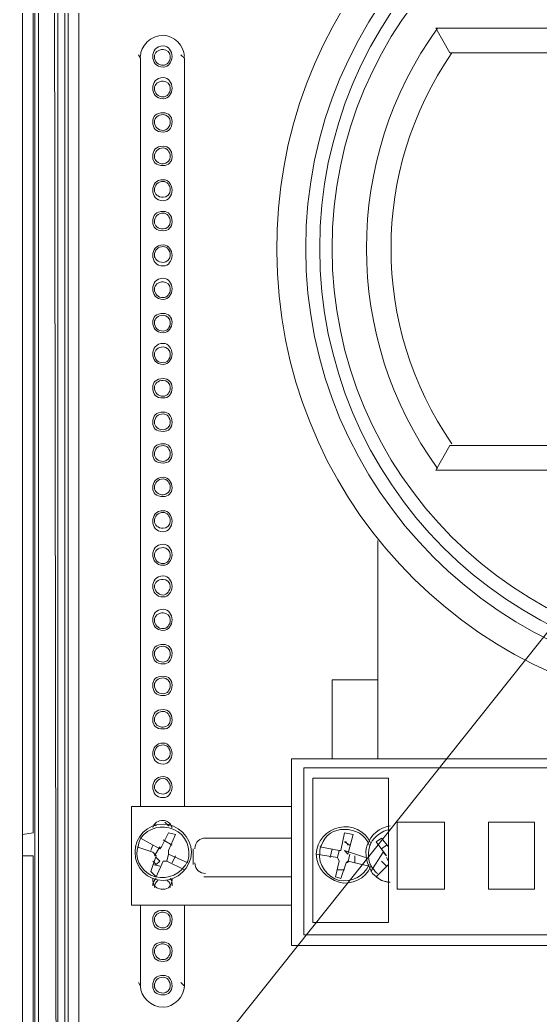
# Model space of a CAD drawing. Header units: metres. Extents: x 2999 to 3164, y 1641 to 1678.
# Drawn here: x 3007.988 to 3008.447, y 1656.417 to 1657.295 of the extents above; entities that cross this region are included whole.
import ezdxf

# ---------------------------------------------------------------- set-up
doc = ezdxf.new("R2010")
doc.units = ezdxf.units.M

msp = doc.modelspace()

# ---------------------------------------------------------------- linework, layer by layer
at = {"color": 150, "linetype": 'Continuous', "lineweight": 20, "true_color": 0x000096}
msp.add_lwpolyline([(3007.6927, 1655.80059), (3010.42723, 1659.23039), (3011.87209, 1659.23039)], dxfattribs=at)
at = {"color": 7, "linetype": 'Continuous', "lineweight": 20, "true_color": 0x000007}
for points in [[(3007.99067, 1657.74363), (3007.99067, 1655.21551), (3007.99067, 1655.21551)], [(3007.99067, 1657.74363), (3007.99067, 1655.21551), (3007.99067, 1655.21551)], [(3008.03102, 1655.74472), (3008.03102, 1657.66293), (3008.02792, 1657.66603), (3008.02792, 1657.52946)], [(3007.99067, 1656.57656), (3007.99999, 1656.57812), (3007.99999, 1657.65827), (3007.99067, 1657.65827)], [(3008.03102, 1657.66293), (3008.04034, 1657.66293), (3008.04034, 1656.03493)], [(3008.00464, 1657.65206), (3008.00464, 1655.22637), (3008.00464, 1655.22637)], [(3008.00154, 1657.6443), (3008.00154, 1655.22482), (3008.00154, 1655.22482)], [(3008.02171, 1657.53567), (3008.01861, 1657.53877), (3008.02171, 1655.28845)], [(3008.02792, 1655.29), (3008.02792, 1657.52946), (3008.02171, 1657.53567), (3008.02171, 1655.28845)], [(3008.35538, 1657.28735), (3008.89236, 1657.28735), (3008.89236, 1657.28735)], [(3008.3678, 1657.26563), (3008.35538, 1657.28735), (3008.35538, 1657.28735)], [(3008.3678, 1657.26563), (3008.87994, 1657.26563), (3008.89236, 1657.28735)], [(3008.09465, 1656.60139), (3008.09465, 1657.26097), (3008.0931, 1657.26408)], [(3008.09465, 1657.26097), (3008.09465, 1656.60139), (3008.09465, 1656.60139)], [(3008.13345, 1657.26097), (3008.13035, 1657.26408), (3008.13035, 1657.26408)], [(3008.13345, 1656.60139), (3008.13345, 1657.26097), (3008.13345, 1657.26097)], [(3008.13345, 1656.60139), (3008.13345, 1657.26097), (3008.13345, 1657.26097)], [(3008.3678, 1656.91954), (3008.35538, 1656.89782), (3008.35538, 1656.89782)], [(3008.87994, 1656.91954), (3008.3678, 1656.91954), (3008.3678, 1656.91954)], [(3008.89236, 1656.89782), (3008.35538, 1656.89782), (3008.35538, 1656.89782)], [(3008.30417, 1656.6433), (3008.30417, 1656.83574), (3008.30417, 1656.83574)], [(3008.30417, 1656.71313), (3008.26382, 1656.71313), (3008.26382, 1656.6433)], [(3008.22812, 1656.6433), (3009.01962, 1656.6433), (3009.01962, 1656.6433)], [(3008.22812, 1656.47879), (3008.22812, 1656.6433), (3008.22812, 1656.6433)], [(3008.23899, 1656.63554), (3008.23899, 1656.4881), (3008.23899, 1656.4881)], [(3009.00875, 1656.63554), (3008.23899, 1656.63554), (3008.23899, 1656.63554)], [(3008.31348, 1656.62623), (3008.31348, 1656.49897), (3008.24675, 1656.49897), (3008.24675, 1656.62623)], [(3008.24675, 1656.62623), (3008.31348, 1656.62623), (3008.31348, 1656.62623)], [(3008.08689, 1656.60139), (3008.08689, 1656.51449), (3008.08689, 1656.51449)], [(3008.22812, 1656.60139), (3008.08689, 1656.60139), (3008.08689, 1656.60139)], [(3008.10707, 1656.58587), (3008.10707, 1656.58432), (3008.10707, 1656.58432)], [(3008.10707, 1656.58587), (3008.10862, 1656.58432), (3008.10862, 1656.58432)], [(3008.12104, 1656.58587), (3008.11949, 1656.58432), (3008.11638, 1656.58743)], [(3008.12104, 1656.58587), (3008.11949, 1656.58432), (3008.11638, 1656.58743)], [(3008.32124, 1656.58743), (3008.36314, 1656.58743), (3008.36314, 1656.58743)], [(3008.32124, 1656.52845), (3008.32124, 1656.58743), (3008.32124, 1656.58743)], [(3008.36314, 1656.58743), (3008.36314, 1656.52845), (3008.36314, 1656.52845)], [(3008.44229, 1656.58743), (3008.44229, 1656.52845), (3008.40194, 1656.52845)], [(3008.40194, 1656.52845), (3008.40194, 1656.58743), (3008.40194, 1656.58743)], [(3008.40194, 1656.58743), (3008.44229, 1656.58743), (3008.44229, 1656.58743)], [(3008.11949, 1656.55949), (3008.11949, 1656.5626), (3008.12569, 1656.57656), (3008.11949, 1656.57812), (3008.11328, 1656.5657), (3008.11173, 1656.56415), (3008.09465, 1656.57346)], [(3008.25295, 1656.5657), (3008.27002, 1656.5626), (3008.27158, 1656.5626), (3008.27468, 1656.57812)], [(3008.27468, 1656.57812), (3008.28244, 1656.57656), (3008.27778, 1656.55949), (3008.27468, 1656.5626), (3008.2933, 1656.55639)], [(3008.12259, 1656.56725), (3008.11483, 1656.57191), (3008.11483, 1656.57191)], [(3008.22812, 1656.57346), (3008.15052, 1656.57346), (3008.15052, 1656.57346)], [(3008.27468, 1656.57036), (3008.27623, 1656.57036), (3008.27778, 1656.56725)], [(3008.27934, 1656.56725), (3008.27468, 1656.57036), (3008.27468, 1656.57036)], [(3008.31348, 1656.5657), (3008.30727, 1656.57346), (3008.30262, 1656.57036), (3008.31193, 1656.55794), (3008.30882, 1656.56104), (3008.29796, 1656.54397)], [(3008.10862, 1656.53932), (3008.10397, 1656.54397), (3008.10862, 1656.55794), (3008.10552, 1656.56104), (3008.09155, 1656.5657)], [(3008.10397, 1656.5626), (3008.10552, 1656.56725), (3008.10552, 1656.56725)], [(3008.11173, 1656.5657), (3008.10707, 1656.55794), (3008.10707, 1656.55794)], [(3008.11793, 1656.55328), (3008.11949, 1656.55949), (3008.11949, 1656.55949)], [(3008.13656, 1656.55173), (3008.11949, 1656.55949), (3008.11949, 1656.55949)], [(3008.14121, 1656.56415), (3008.14121, 1656.55018), (3008.14121, 1656.55018)], [(3008.24985, 1656.55949), (3008.26847, 1656.55639), (3008.27002, 1656.55328), (3008.26692, 1656.53932), (3008.27158, 1656.53776), (3008.27623, 1656.55173)], [(3008.26226, 1656.55639), (3008.26382, 1656.56415), (3008.26382, 1656.56415)], [(3008.27002, 1656.5626), (3008.26847, 1656.55639), (3008.26847, 1656.55639)], [(3008.27778, 1656.55173), (3008.27934, 1656.55949), (3008.27934, 1656.55949)], [(3008.31193, 1656.56725), (3008.30727, 1656.56415), (3008.30727, 1656.56415)], [(3007.99067, 1656.55794), (3007.99999, 1656.55794), (3007.99999, 1656.4105), (3007.99067, 1656.4105)], [(3008.10862, 1656.55018), (3008.10552, 1656.55328), (3008.10707, 1656.55173), (3008.10862, 1656.55018), (3008.11173, 1656.55328)], [(3008.10552, 1656.55018), (3008.11173, 1656.54863), (3008.11173, 1656.54863)], [(3008.10862, 1656.55639), (3008.11173, 1656.55328), (3008.11173, 1656.55328)], [(3008.13345, 1656.54552), (3008.11793, 1656.55328), (3008.11483, 1656.55328), (3008.10862, 1656.53932)], [(3008.12569, 1656.55794), (3008.12259, 1656.55173), (3008.12259, 1656.55173)], [(3008.27623, 1656.55173), (3008.27778, 1656.55328), (3008.29641, 1656.54863)], [(3008.28399, 1656.55794), (3008.28399, 1656.55173), (3008.28399, 1656.55173)], [(3008.31348, 1656.55018), (3008.30262, 1656.53932), (3008.30262, 1656.53932)], [(3008.31193, 1656.54863), (3008.30727, 1656.55328), (3008.30727, 1656.55328)], [(3008.31193, 1656.55639), (3008.31348, 1656.55328), (3008.31348, 1656.55328)], [(3008.26847, 1656.54552), (3008.27468, 1656.54552), (3008.27468, 1656.54552)], [(3008.10552, 1656.53776), (3008.10552, 1656.53621), (3008.10552, 1656.53621)], [(3008.12259, 1656.53621), (3008.12259, 1656.53776), (3008.12259, 1656.53776)], [(3008.15052, 1656.53932), (3008.22812, 1656.53932), (3008.22812, 1656.53932)], [(3008.30262, 1656.53932), (3008.30727, 1656.53621), (3008.31348, 1656.53466)], [(3008.36314, 1656.52845), (3008.32124, 1656.52845), (3008.32124, 1656.52845)], [(3008.08689, 1656.51449), (3008.22812, 1656.51449), (3008.22812, 1656.51449)], [(3008.09465, 1656.51449), (3008.09465, 1656.4431), (3008.0931, 1656.4462)], [(3008.09465, 1656.51449), (3008.09465, 1656.4431), (3008.09465, 1656.4431)], [(3008.13345, 1656.4431), (3008.13345, 1656.51449), (3008.13345, 1656.51449)], [(3008.13345, 1656.4431), (3008.13345, 1656.51449), (3008.13345, 1656.51449)], [(3008.23899, 1656.4881), (3009.00875, 1656.4881), (3009.00875, 1656.4881)], [(3009.01962, 1656.47879), (3008.22812, 1656.47879), (3008.22812, 1656.47879)], [(3008.13345, 1656.4431), (3008.13035, 1656.4462), (3008.13035, 1656.4462)]]:
    msp.add_lwpolyline(points, dxfattribs=at)
for points, knots in [([(3008.54162, 1657.49532), (3008.33521, 1657.45186), (3008.19553, 1657.26097), (3008.21726, 1657.05146), (3008.21726, 1657.05146), (3008.23743, 1656.84195), (3008.41436, 1656.68365), (3008.62542, 1656.68365), (3008.62542, 1656.68365), (3008.83493, 1656.68365), (3009.01186, 1656.84195), (3009.03203, 1657.05146), (3009.03203, 1657.05146), (3009.05376, 1657.26097), (3008.91408, 1657.45186), (3008.70767, 1657.49532)], [0, 0, 0, 0, 0.0625, 0.0625, 0.0625, 0.062501, 0.125, 0.125, 0.125, 0.125001, 0.1875, 0.1875, 0.1875, 0.187501, 1, 1, 1, 1]), ([(3009.00875, 1657.09336), (3009.00875, 1657.30598), (3008.83649, 1657.47824), (3008.62542, 1657.47824), (3008.62542, 1657.47824), (3008.4128, 1657.47824), (3008.24054, 1657.30598), (3008.24054, 1657.09336), (3008.24054, 1657.09336), (3008.24054, 1656.88074), (3008.4128, 1656.70848), (3008.62542, 1656.70848), (3008.62542, 1656.70848), (3008.83649, 1656.70848), (3009.00875, 1656.88074), (3009.00875, 1657.09336)], [0, 0, 0, 0, 0.0625, 0.0625, 0.0625, 0.062501, 0.125, 0.125, 0.125, 0.125001, 0.1875, 0.1875, 0.1875, 0.187501, 1, 1, 1, 1]), ([(3008.99789, 1657.09336), (3008.99789, 1657.29977), (3008.83028, 1657.46583), (3008.62542, 1657.46583), (3008.62542, 1657.46583), (3008.41901, 1657.46583), (3008.25295, 1657.29977), (3008.25295, 1657.09336), (3008.25295, 1657.09336), (3008.25295, 1656.88695), (3008.41901, 1656.72089), (3008.62542, 1656.72089), (3008.62542, 1656.72089), (3008.83028, 1656.72089), (3008.99789, 1656.88695), (3008.99789, 1657.09336)], [0, 0, 0, 0, 0.0625, 0.0625, 0.0625, 0.062501, 0.125, 0.125, 0.125, 0.125001, 0.1875, 0.1875, 0.1875, 0.187501, 1, 1, 1, 1]), ([(3008.98547, 1657.09336), (3008.98547, 1657.29201), (3008.82407, 1657.45341), (3008.62542, 1657.45341), (3008.62542, 1657.45341), (3008.42522, 1657.45341), (3008.26382, 1657.29201), (3008.26382, 1657.09336), (3008.26382, 1657.09336), (3008.26382, 1656.89471), (3008.42522, 1656.73331), (3008.62542, 1656.73331), (3008.62542, 1656.73331), (3008.82407, 1656.73331), (3008.98547, 1656.89471), (3008.98547, 1657.09336)], [0, 0, 0, 0, 0.0625, 0.0625, 0.0625, 0.062501, 0.125, 0.125, 0.125, 0.125001, 0.1875, 0.1875, 0.1875, 0.187501, 1, 1, 1, 1]), ([(3008.13345, 1657.26252), (3008.13345, 1657.27184), (3008.12414, 1657.28115), (3008.11483, 1657.28115), (3008.11483, 1657.28115), (3008.10397, 1657.28115), (3008.09465, 1657.27184), (3008.09465, 1657.26252)], [0, 0, 0, 0, 0.125, 0.125, 0.125, 0.125001, 1, 1, 1, 1]), ([(3008.13345, 1657.26252), (3008.13345, 1657.27184), (3008.12414, 1657.28115), (3008.11483, 1657.28115), (3008.11483, 1657.28115), (3008.10397, 1657.28115), (3008.09465, 1657.27184), (3008.09465, 1657.26252)], [0, 0, 0, 0, 0.125, 0.125, 0.125, 0.125001, 1, 1, 1, 1]), ([(3008.12259, 1657.26252), (3008.12259, 1657.26718), (3008.11949, 1657.27184), (3008.11483, 1657.27184), (3008.11483, 1657.27184), (3008.10862, 1657.27184), (3008.10552, 1657.26718), (3008.10552, 1657.26252), (3008.10552, 1657.26252), (3008.10552, 1657.25787), (3008.10862, 1657.25321), (3008.11483, 1657.25321), (3008.11483, 1657.25321), (3008.11949, 1657.25321), (3008.12259, 1657.25787), (3008.12259, 1657.26252)], [0, 0, 0, 0, 0.0625, 0.0625, 0.0625, 0.062501, 0.125, 0.125, 0.125, 0.125001, 0.1875, 0.1875, 0.1875, 0.187501, 1, 1, 1, 1]), ([(3008.12104, 1657.26252), (3008.12104, 1657.26563), (3008.11793, 1657.26873), (3008.11483, 1657.26873), (3008.11483, 1657.26873), (3008.11017, 1657.26873), (3008.10707, 1657.26563), (3008.10707, 1657.26252), (3008.10707, 1657.26252), (3008.10707, 1657.25787), (3008.11017, 1657.25476), (3008.11483, 1657.25476), (3008.11483, 1657.25476), (3008.11793, 1657.25476), (3008.12104, 1657.25787), (3008.12104, 1657.26252)], [0, 0, 0, 0, 0.0625, 0.0625, 0.0625, 0.062501, 0.125, 0.125, 0.125, 0.125001, 0.1875, 0.1875, 0.1875, 0.187501, 1, 1, 1, 1]), ([(3008.12259, 1657.23459), (3008.12259, 1657.23924), (3008.11949, 1657.2439), (3008.11483, 1657.2439), (3008.11483, 1657.2439), (3008.10862, 1657.2439), (3008.10552, 1657.23924), (3008.10552, 1657.23459), (3008.10552, 1657.23459), (3008.10552, 1657.22993), (3008.10862, 1657.22528), (3008.11483, 1657.22528), (3008.11483, 1657.22528), (3008.11949, 1657.22528), (3008.12259, 1657.22993), (3008.12259, 1657.23459)], [0, 0, 0, 0, 0.0625, 0.0625, 0.0625, 0.062501, 0.125, 0.125, 0.125, 0.125001, 0.1875, 0.1875, 0.1875, 0.187501, 1, 1, 1, 1]), ([(3008.12104, 1657.23459), (3008.12104, 1657.23769), (3008.11793, 1657.2408), (3008.11483, 1657.2408), (3008.11483, 1657.2408), (3008.11017, 1657.2408), (3008.10707, 1657.23769), (3008.10707, 1657.23459), (3008.10707, 1657.23459), (3008.10707, 1657.22993), (3008.11017, 1657.22683), (3008.11483, 1657.22683), (3008.11483, 1657.22683), (3008.11793, 1657.22683), (3008.12104, 1657.22993), (3008.12104, 1657.23459)], [0, 0, 0, 0, 0.0625, 0.0625, 0.0625, 0.062501, 0.125, 0.125, 0.125, 0.125001, 0.1875, 0.1875, 0.1875, 0.187501, 1, 1, 1, 1]), ([(3008.12259, 1657.2051), (3008.12259, 1657.20976), (3008.11949, 1657.21286), (3008.11483, 1657.21286), (3008.11483, 1657.21286), (3008.10862, 1657.21286), (3008.10552, 1657.20976), (3008.10552, 1657.2051), (3008.10552, 1657.2051), (3008.10552, 1657.19889), (3008.10862, 1657.19579), (3008.11483, 1657.19579), (3008.11483, 1657.19579), (3008.11949, 1657.19579), (3008.12259, 1657.19889), (3008.12259, 1657.2051)], [0, 0, 0, 0, 0.0625, 0.0625, 0.0625, 0.062501, 0.125, 0.125, 0.125, 0.125001, 0.1875, 0.1875, 0.1875, 0.187501, 1, 1, 1, 1]), ([(3008.12104, 1657.2051), (3008.12104, 1657.20821), (3008.11793, 1657.21131), (3008.11483, 1657.21131), (3008.11483, 1657.21131), (3008.11017, 1657.21131), (3008.10707, 1657.20821), (3008.10707, 1657.2051), (3008.10707, 1657.2051), (3008.10707, 1657.20045), (3008.11017, 1657.19734), (3008.11483, 1657.19734), (3008.11483, 1657.19734), (3008.11793, 1657.19734), (3008.12104, 1657.20045), (3008.12104, 1657.2051)], [0, 0, 0, 0, 0.0625, 0.0625, 0.0625, 0.062501, 0.125, 0.125, 0.125, 0.125001, 0.1875, 0.1875, 0.1875, 0.187501, 1, 1, 1, 1]), ([(3008.12259, 1657.17406), (3008.12259, 1657.18027), (3008.11949, 1657.18337), (3008.11483, 1657.18337), (3008.11483, 1657.18337), (3008.10862, 1657.18337), (3008.10552, 1657.18027), (3008.10552, 1657.17406), (3008.10552, 1657.17406), (3008.10552, 1657.16941), (3008.10862, 1657.1663), (3008.11483, 1657.1663), (3008.11483, 1657.1663), (3008.11949, 1657.1663), (3008.12259, 1657.16941), (3008.12259, 1657.17406)], [0, 0, 0, 0, 0.0625, 0.0625, 0.0625, 0.062501, 0.125, 0.125, 0.125, 0.125001, 0.1875, 0.1875, 0.1875, 0.187501, 1, 1, 1, 1]), ([(3008.12104, 1657.17406), (3008.12104, 1657.17872), (3008.11793, 1657.18182), (3008.11483, 1657.18182), (3008.11483, 1657.18182), (3008.11017, 1657.18182), (3008.10707, 1657.17872), (3008.10707, 1657.17406), (3008.10707, 1657.17406), (3008.10707, 1657.17096), (3008.11017, 1657.16786), (3008.11483, 1657.16786), (3008.11483, 1657.16786), (3008.11793, 1657.16786), (3008.12104, 1657.17096), (3008.12104, 1657.17406)], [0, 0, 0, 0, 0.0625, 0.0625, 0.0625, 0.062501, 0.125, 0.125, 0.125, 0.125001, 0.1875, 0.1875, 0.1875, 0.187501, 1, 1, 1, 1]), ([(3008.12259, 1657.14458), (3008.12259, 1657.14923), (3008.11949, 1657.15389), (3008.11483, 1657.15389), (3008.11483, 1657.15389), (3008.10862, 1657.15389), (3008.10552, 1657.14923), (3008.10552, 1657.14458), (3008.10552, 1657.14458), (3008.10552, 1657.13992), (3008.10862, 1657.13526), (3008.11483, 1657.13526), (3008.11483, 1657.13526), (3008.11949, 1657.13526), (3008.12259, 1657.13992), (3008.12259, 1657.14458)], [0, 0, 0, 0, 0.0625, 0.0625, 0.0625, 0.062501, 0.125, 0.125, 0.125, 0.125001, 0.1875, 0.1875, 0.1875, 0.187501, 1, 1, 1, 1]), ([(3008.12104, 1657.14458), (3008.12104, 1657.14923), (3008.11793, 1657.15234), (3008.11483, 1657.15234), (3008.11483, 1657.15234), (3008.11017, 1657.15234), (3008.10707, 1657.14923), (3008.10707, 1657.14458), (3008.10707, 1657.14458), (3008.10707, 1657.14147), (3008.11017, 1657.13837), (3008.11483, 1657.13837), (3008.11483, 1657.13837), (3008.11793, 1657.13837), (3008.12104, 1657.14147), (3008.12104, 1657.14458)], [0, 0, 0, 0, 0.0625, 0.0625, 0.0625, 0.062501, 0.125, 0.125, 0.125, 0.125001, 0.1875, 0.1875, 0.1875, 0.187501, 1, 1, 1, 1]), ([(3008.12259, 1657.11664), (3008.12259, 1657.12285), (3008.11949, 1657.12595), (3008.11483, 1657.12595), (3008.11483, 1657.12595), (3008.10862, 1657.12595), (3008.10552, 1657.12285), (3008.10552, 1657.11664), (3008.10552, 1657.11664), (3008.10552, 1657.11198), (3008.10862, 1657.10888), (3008.11483, 1657.10888), (3008.11483, 1657.10888), (3008.11949, 1657.10888), (3008.12259, 1657.11198), (3008.12259, 1657.11664)], [0, 0, 0, 0, 0.0625, 0.0625, 0.0625, 0.062501, 0.125, 0.125, 0.125, 0.125001, 0.1875, 0.1875, 0.1875, 0.187501, 1, 1, 1, 1]), ([(3008.12104, 1657.11664), (3008.12104, 1657.1213), (3008.11793, 1657.1244), (3008.11483, 1657.1244), (3008.11483, 1657.1244), (3008.11017, 1657.1244), (3008.10707, 1657.1213), (3008.10707, 1657.11664), (3008.10707, 1657.11664), (3008.10707, 1657.11354), (3008.11017, 1657.11043), (3008.11483, 1657.11043), (3008.11483, 1657.11043), (3008.11793, 1657.11043), (3008.12104, 1657.11354), (3008.12104, 1657.11664)], [0, 0, 0, 0, 0.0625, 0.0625, 0.0625, 0.062501, 0.125, 0.125, 0.125, 0.125001, 0.1875, 0.1875, 0.1875, 0.187501, 1, 1, 1, 1]), ([(3008.12259, 1657.08715), (3008.12259, 1657.09181), (3008.11949, 1657.09647), (3008.11483, 1657.09647), (3008.11483, 1657.09647), (3008.10862, 1657.09647), (3008.10552, 1657.09181), (3008.10552, 1657.08715), (3008.10552, 1657.08715), (3008.10552, 1657.0825), (3008.10862, 1657.07784), (3008.11483, 1657.07784), (3008.11483, 1657.07784), (3008.11949, 1657.07784), (3008.12259, 1657.0825), (3008.12259, 1657.08715)], [0, 0, 0, 0, 0.0625, 0.0625, 0.0625, 0.062501, 0.125, 0.125, 0.125, 0.125001, 0.1875, 0.1875, 0.1875, 0.187501, 1, 1, 1, 1]), ([(3008.12104, 1657.08715), (3008.12104, 1657.09181), (3008.11793, 1657.09491), (3008.11483, 1657.09491), (3008.11483, 1657.09491), (3008.11017, 1657.09491), (3008.10707, 1657.09181), (3008.10707, 1657.08715), (3008.10707, 1657.08715), (3008.10707, 1657.08405), (3008.11017, 1657.08095), (3008.11483, 1657.08095), (3008.11483, 1657.08095), (3008.11793, 1657.08095), (3008.12104, 1657.08405), (3008.12104, 1657.08715)], [0, 0, 0, 0, 0.0625, 0.0625, 0.0625, 0.062501, 0.125, 0.125, 0.125, 0.125001, 0.1875, 0.1875, 0.1875, 0.187501, 1, 1, 1, 1]), ([(3008.12259, 1657.05767), (3008.12259, 1657.06232), (3008.11949, 1657.06698), (3008.11483, 1657.06698), (3008.11483, 1657.06698), (3008.10862, 1657.06698), (3008.10552, 1657.06232), (3008.10552, 1657.05767), (3008.10552, 1657.05767), (3008.10552, 1657.05301), (3008.10862, 1657.04836), (3008.11483, 1657.04836), (3008.11483, 1657.04836), (3008.11949, 1657.04836), (3008.12259, 1657.05301), (3008.12259, 1657.05767)], [0, 0, 0, 0, 0.0625, 0.0625, 0.0625, 0.062501, 0.125, 0.125, 0.125, 0.125001, 0.1875, 0.1875, 0.1875, 0.187501, 1, 1, 1, 1]), ([(3008.12104, 1657.05767), (3008.12104, 1657.06077), (3008.11793, 1657.06387), (3008.11483, 1657.06387), (3008.11483, 1657.06387), (3008.11017, 1657.06387), (3008.10707, 1657.06077), (3008.10707, 1657.05767), (3008.10707, 1657.05767), (3008.10707, 1657.05301), (3008.11017, 1657.04991), (3008.11483, 1657.04991), (3008.11483, 1657.04991), (3008.11793, 1657.04991), (3008.12104, 1657.05301), (3008.12104, 1657.05767)], [0, 0, 0, 0, 0.0625, 0.0625, 0.0625, 0.062501, 0.125, 0.125, 0.125, 0.125001, 0.1875, 0.1875, 0.1875, 0.187501, 1, 1, 1, 1]), ([(3008.12259, 1657.02818), (3008.12259, 1657.03284), (3008.11949, 1657.03594), (3008.11483, 1657.03594), (3008.11483, 1657.03594), (3008.10862, 1657.03594), (3008.10552, 1657.03284), (3008.10552, 1657.02818), (3008.10552, 1657.02818), (3008.10552, 1657.02352), (3008.10862, 1657.01887), (3008.11483, 1657.01887), (3008.11483, 1657.01887), (3008.11949, 1657.01887), (3008.12259, 1657.02352), (3008.12259, 1657.02818)], [0, 0, 0, 0, 0.0625, 0.0625, 0.0625, 0.062501, 0.125, 0.125, 0.125, 0.125001, 0.1875, 0.1875, 0.1875, 0.187501, 1, 1, 1, 1]), ([(3008.12104, 1657.02818), (3008.12104, 1657.03128), (3008.11793, 1657.03439), (3008.11483, 1657.03439), (3008.11483, 1657.03439), (3008.11017, 1657.03439), (3008.10707, 1657.03128), (3008.10707, 1657.02818), (3008.10707, 1657.02818), (3008.10707, 1657.02352), (3008.11017, 1657.02042), (3008.11483, 1657.02042), (3008.11483, 1657.02042), (3008.11793, 1657.02042), (3008.12104, 1657.02352), (3008.12104, 1657.02818)], [0, 0, 0, 0, 0.0625, 0.0625, 0.0625, 0.062501, 0.125, 0.125, 0.125, 0.125001, 0.1875, 0.1875, 0.1875, 0.187501, 1, 1, 1, 1]), ([(3008.12259, 1657.00024), (3008.12259, 1657.0049), (3008.11949, 1657.00956), (3008.11483, 1657.00956), (3008.11483, 1657.00956), (3008.10862, 1657.00956), (3008.10552, 1657.0049), (3008.10552, 1657.00024), (3008.10552, 1657.00024), (3008.10552, 1656.99559), (3008.10862, 1656.99093), (3008.11483, 1656.99093), (3008.11483, 1656.99093), (3008.11949, 1656.99093), (3008.12259, 1656.99559), (3008.12259, 1657.00024)], [0, 0, 0, 0, 0.0625, 0.0625, 0.0625, 0.062501, 0.125, 0.125, 0.125, 0.125001, 0.1875, 0.1875, 0.1875, 0.187501, 1, 1, 1, 1]), ([(3008.12104, 1657.00024), (3008.12104, 1657.00335), (3008.11793, 1657.00645), (3008.11483, 1657.00645), (3008.11483, 1657.00645), (3008.11017, 1657.00645), (3008.10707, 1657.00335), (3008.10707, 1657.00024), (3008.10707, 1657.00024), (3008.10707, 1656.99559), (3008.11017, 1656.99248), (3008.11483, 1656.99248), (3008.11483, 1656.99248), (3008.11793, 1656.99248), (3008.12104, 1656.99559), (3008.12104, 1657.00024)], [0, 0, 0, 0, 0.0625, 0.0625, 0.0625, 0.062501, 0.125, 0.125, 0.125, 0.125001, 0.1875, 0.1875, 0.1875, 0.187501, 1, 1, 1, 1]), ([(3008.12259, 1656.97076), (3008.12259, 1656.97541), (3008.11949, 1656.97852), (3008.11483, 1656.97852), (3008.11483, 1656.97852), (3008.10862, 1656.97852), (3008.10552, 1656.97541), (3008.10552, 1656.97076), (3008.10552, 1656.97076), (3008.10552, 1656.96455), (3008.10862, 1656.96145), (3008.11483, 1656.96145), (3008.11483, 1656.96145), (3008.11949, 1656.96145), (3008.12259, 1656.96455), (3008.12259, 1656.97076)], [0, 0, 0, 0, 0.0625, 0.0625, 0.0625, 0.062501, 0.125, 0.125, 0.125, 0.125001, 0.1875, 0.1875, 0.1875, 0.187501, 1, 1, 1, 1]), ([(3008.12104, 1656.97076), (3008.12104, 1656.97386), (3008.11793, 1656.97697), (3008.11483, 1656.97697), (3008.11483, 1656.97697), (3008.11017, 1656.97697), (3008.10707, 1656.97386), (3008.10707, 1656.97076), (3008.10707, 1656.97076), (3008.10707, 1656.9661), (3008.11017, 1656.963), (3008.11483, 1656.963), (3008.11483, 1656.963), (3008.11793, 1656.963), (3008.12104, 1656.9661), (3008.12104, 1656.97076)], [0, 0, 0, 0, 0.0625, 0.0625, 0.0625, 0.062501, 0.125, 0.125, 0.125, 0.125001, 0.1875, 0.1875, 0.1875, 0.187501, 1, 1, 1, 1]), ([(3008.12259, 1656.93972), (3008.12259, 1656.94593), (3008.11949, 1656.94903), (3008.11483, 1656.94903), (3008.11483, 1656.94903), (3008.10862, 1656.94903), (3008.10552, 1656.94593), (3008.10552, 1656.93972), (3008.10552, 1656.93972), (3008.10552, 1656.93506), (3008.10862, 1656.93196), (3008.11483, 1656.93196), (3008.11483, 1656.93196), (3008.11949, 1656.93196), (3008.12259, 1656.93506), (3008.12259, 1656.93972)], [0, 0, 0, 0, 0.0625, 0.0625, 0.0625, 0.062501, 0.125, 0.125, 0.125, 0.125001, 0.1875, 0.1875, 0.1875, 0.187501, 1, 1, 1, 1]), ([(3008.12104, 1656.93972), (3008.12104, 1656.94437), (3008.11793, 1656.94748), (3008.11483, 1656.94748), (3008.11483, 1656.94748), (3008.11017, 1656.94748), (3008.10707, 1656.94437), (3008.10707, 1656.93972), (3008.10707, 1656.93972), (3008.10707, 1656.93661), (3008.11017, 1656.93351), (3008.11483, 1656.93351), (3008.11483, 1656.93351), (3008.11793, 1656.93351), (3008.12104, 1656.93661), (3008.12104, 1656.93972)], [0, 0, 0, 0, 0.0625, 0.0625, 0.0625, 0.062501, 0.125, 0.125, 0.125, 0.125001, 0.1875, 0.1875, 0.1875, 0.187501, 1, 1, 1, 1]), ([(3008.12259, 1656.91178), (3008.12259, 1656.91799), (3008.11949, 1656.9211), (3008.11483, 1656.9211), (3008.11483, 1656.9211), (3008.10862, 1656.9211), (3008.10552, 1656.91799), (3008.10552, 1656.91178), (3008.10552, 1656.91178), (3008.10552, 1656.90713), (3008.10862, 1656.90402), (3008.11483, 1656.90402), (3008.11483, 1656.90402), (3008.11949, 1656.90402), (3008.12259, 1656.90713), (3008.12259, 1656.91178)], [0, 0, 0, 0, 0.0625, 0.0625, 0.0625, 0.062501, 0.125, 0.125, 0.125, 0.125001, 0.1875, 0.1875, 0.1875, 0.187501, 1, 1, 1, 1]), ([(3008.12104, 1656.91178), (3008.12104, 1656.91644), (3008.11793, 1656.91954), (3008.11483, 1656.91954), (3008.11483, 1656.91954), (3008.11017, 1656.91954), (3008.10707, 1656.91644), (3008.10707, 1656.91178), (3008.10707, 1656.91178), (3008.10707, 1656.90868), (3008.11017, 1656.90558), (3008.11483, 1656.90558), (3008.11483, 1656.90558), (3008.11793, 1656.90558), (3008.12104, 1656.90868), (3008.12104, 1656.91178)], [0, 0, 0, 0, 0.0625, 0.0625, 0.0625, 0.062501, 0.125, 0.125, 0.125, 0.125001, 0.1875, 0.1875, 0.1875, 0.187501, 1, 1, 1, 1]), ([(3008.12259, 1656.8823), (3008.12259, 1656.88695), (3008.11949, 1656.89161), (3008.11483, 1656.89161), (3008.11483, 1656.89161), (3008.10862, 1656.89161), (3008.10552, 1656.88695), (3008.10552, 1656.8823), (3008.10552, 1656.8823), (3008.10552, 1656.87764), (3008.10862, 1656.87454), (3008.11483, 1656.87454), (3008.11483, 1656.87454), (3008.11949, 1656.87454), (3008.12259, 1656.87764), (3008.12259, 1656.8823)], [0, 0, 0, 0, 0.0625, 0.0625, 0.0625, 0.062501, 0.125, 0.125, 0.125, 0.125001, 0.1875, 0.1875, 0.1875, 0.187501, 1, 1, 1, 1]), ([(3008.12104, 1656.8823), (3008.12104, 1656.88695), (3008.11793, 1656.89006), (3008.11483, 1656.89006), (3008.11483, 1656.89006), (3008.11017, 1656.89006), (3008.10707, 1656.88695), (3008.10707, 1656.8823), (3008.10707, 1656.8823), (3008.10707, 1656.87919), (3008.11017, 1656.87609), (3008.11483, 1656.87609), (3008.11483, 1656.87609), (3008.11793, 1656.87609), (3008.12104, 1656.87919), (3008.12104, 1656.8823)], [0, 0, 0, 0, 0.0625, 0.0625, 0.0625, 0.062501, 0.125, 0.125, 0.125, 0.125001, 0.1875, 0.1875, 0.1875, 0.187501, 1, 1, 1, 1]), ([(3008.12259, 1656.85281), (3008.12259, 1656.85747), (3008.11949, 1656.86212), (3008.11483, 1656.86212), (3008.11483, 1656.86212), (3008.10862, 1656.86212), (3008.10552, 1656.85747), (3008.10552, 1656.85281), (3008.10552, 1656.85281), (3008.10552, 1656.84815), (3008.10862, 1656.8435), (3008.11483, 1656.8435), (3008.11483, 1656.8435), (3008.11949, 1656.8435), (3008.12259, 1656.84815), (3008.12259, 1656.85281)], [0, 0, 0, 0, 0.0625, 0.0625, 0.0625, 0.062501, 0.125, 0.125, 0.125, 0.125001, 0.1875, 0.1875, 0.1875, 0.187501, 1, 1, 1, 1]), ([(3008.12104, 1656.85281), (3008.12104, 1656.85747), (3008.11793, 1656.86057), (3008.11483, 1656.86057), (3008.11483, 1656.86057), (3008.11017, 1656.86057), (3008.10707, 1656.85747), (3008.10707, 1656.85281), (3008.10707, 1656.85281), (3008.10707, 1656.84971), (3008.11017, 1656.8466), (3008.11483, 1656.8466), (3008.11483, 1656.8466), (3008.11793, 1656.8466), (3008.12104, 1656.84971), (3008.12104, 1656.85281)], [0, 0, 0, 0, 0.0625, 0.0625, 0.0625, 0.062501, 0.125, 0.125, 0.125, 0.125001, 0.1875, 0.1875, 0.1875, 0.187501, 1, 1, 1, 1]), ([(3008.12259, 1656.82332), (3008.12259, 1656.82798), (3008.11949, 1656.83263), (3008.11483, 1656.83263), (3008.11483, 1656.83263), (3008.10862, 1656.83263), (3008.10552, 1656.82798), (3008.10552, 1656.82332), (3008.10552, 1656.82332), (3008.10552, 1656.81867), (3008.10862, 1656.81401), (3008.11483, 1656.81401), (3008.11483, 1656.81401), (3008.11949, 1656.81401), (3008.12259, 1656.81867), (3008.12259, 1656.82332)], [0, 0, 0, 0, 0.0625, 0.0625, 0.0625, 0.062501, 0.125, 0.125, 0.125, 0.125001, 0.1875, 0.1875, 0.1875, 0.187501, 1, 1, 1, 1]), ([(3008.12104, 1656.82332), (3008.12104, 1656.82643), (3008.11793, 1656.82953), (3008.11483, 1656.82953), (3008.11483, 1656.82953), (3008.11017, 1656.82953), (3008.10707, 1656.82643), (3008.10707, 1656.82332), (3008.10707, 1656.82332), (3008.10707, 1656.81867), (3008.11017, 1656.81556), (3008.11483, 1656.81556), (3008.11483, 1656.81556), (3008.11793, 1656.81556), (3008.12104, 1656.81867), (3008.12104, 1656.82332)], [0, 0, 0, 0, 0.0625, 0.0625, 0.0625, 0.062501, 0.125, 0.125, 0.125, 0.125001, 0.1875, 0.1875, 0.1875, 0.187501, 1, 1, 1, 1]), ([(3008.12259, 1656.79539), (3008.12259, 1656.80004), (3008.11949, 1656.8047), (3008.11483, 1656.8047), (3008.11483, 1656.8047), (3008.10862, 1656.8047), (3008.10552, 1656.80004), (3008.10552, 1656.79539), (3008.10552, 1656.79539), (3008.10552, 1656.79073), (3008.10862, 1656.78608), (3008.11483, 1656.78608), (3008.11483, 1656.78608), (3008.11949, 1656.78608), (3008.12259, 1656.79073), (3008.12259, 1656.79539)], [0, 0, 0, 0, 0.0625, 0.0625, 0.0625, 0.062501, 0.125, 0.125, 0.125, 0.125001, 0.1875, 0.1875, 0.1875, 0.187501, 1, 1, 1, 1]), ([(3008.12104, 1656.79539), (3008.12104, 1656.79849), (3008.11793, 1656.8016), (3008.11483, 1656.8016), (3008.11483, 1656.8016), (3008.11017, 1656.8016), (3008.10707, 1656.79849), (3008.10707, 1656.79539), (3008.10707, 1656.79539), (3008.10707, 1656.79228), (3008.11017, 1656.78763), (3008.11483, 1656.78763), (3008.11483, 1656.78763), (3008.11793, 1656.78763), (3008.12104, 1656.79228), (3008.12104, 1656.79539)], [0, 0, 0, 0, 0.0625, 0.0625, 0.0625, 0.062501, 0.125, 0.125, 0.125, 0.125001, 0.1875, 0.1875, 0.1875, 0.187501, 1, 1, 1, 1]), ([(3008.12259, 1656.7659), (3008.12259, 1656.77056), (3008.11949, 1656.77521), (3008.11483, 1656.77521), (3008.11483, 1656.77521), (3008.10862, 1656.77521), (3008.10552, 1656.77056), (3008.10552, 1656.7659), (3008.10552, 1656.7659), (3008.10552, 1656.76124), (3008.10862, 1656.75659), (3008.11483, 1656.75659), (3008.11483, 1656.75659), (3008.11949, 1656.75659), (3008.12259, 1656.76124), (3008.12259, 1656.7659)], [0, 0, 0, 0, 0.0625, 0.0625, 0.0625, 0.062501, 0.125, 0.125, 0.125, 0.125001, 0.1875, 0.1875, 0.1875, 0.187501, 1, 1, 1, 1]), ([(3008.12104, 1656.7659), (3008.12104, 1656.769), (3008.11793, 1656.77211), (3008.11483, 1656.77211), (3008.11483, 1656.77211), (3008.11017, 1656.77211), (3008.10707, 1656.769), (3008.10707, 1656.7659), (3008.10707, 1656.7659), (3008.10707, 1656.76124), (3008.11017, 1656.75814), (3008.11483, 1656.75814), (3008.11483, 1656.75814), (3008.11793, 1656.75814), (3008.12104, 1656.76124), (3008.12104, 1656.7659)], [0, 0, 0, 0, 0.0625, 0.0625, 0.0625, 0.062501, 0.125, 0.125, 0.125, 0.125001, 0.1875, 0.1875, 0.1875, 0.187501, 1, 1, 1, 1]), ([(3008.12259, 1656.73641), (3008.12259, 1656.74107), (3008.11949, 1656.74417), (3008.11483, 1656.74417), (3008.11483, 1656.74417), (3008.10862, 1656.74417), (3008.10552, 1656.74107), (3008.10552, 1656.73641), (3008.10552, 1656.73641), (3008.10552, 1656.73021), (3008.10862, 1656.7271), (3008.11483, 1656.7271), (3008.11483, 1656.7271), (3008.11949, 1656.7271), (3008.12259, 1656.73021), (3008.12259, 1656.73641)], [0, 0, 0, 0, 0.0625, 0.0625, 0.0625, 0.062501, 0.125, 0.125, 0.125, 0.125001, 0.1875, 0.1875, 0.1875, 0.187501, 1, 1, 1, 1]), ([(3008.12104, 1656.73641), (3008.12104, 1656.73952), (3008.11793, 1656.74262), (3008.11483, 1656.74262), (3008.11483, 1656.74262), (3008.11017, 1656.74262), (3008.10707, 1656.73952), (3008.10707, 1656.73641), (3008.10707, 1656.73641), (3008.10707, 1656.73176), (3008.11017, 1656.72865), (3008.11483, 1656.72865), (3008.11483, 1656.72865), (3008.11793, 1656.72865), (3008.12104, 1656.73176), (3008.12104, 1656.73641)], [0, 0, 0, 0, 0.0625, 0.0625, 0.0625, 0.062501, 0.125, 0.125, 0.125, 0.125001, 0.1875, 0.1875, 0.1875, 0.187501, 1, 1, 1, 1]), ([(3008.12259, 1656.70848), (3008.12259, 1656.71313), (3008.11949, 1656.71624), (3008.11483, 1656.71624), (3008.11483, 1656.71624), (3008.10862, 1656.71624), (3008.10552, 1656.71313), (3008.10552, 1656.70848), (3008.10552, 1656.70848), (3008.10552, 1656.70227), (3008.10862, 1656.69917), (3008.11483, 1656.69917), (3008.11483, 1656.69917), (3008.11949, 1656.69917), (3008.12259, 1656.70227), (3008.12259, 1656.70848)], [0, 0, 0, 0, 0.0625, 0.0625, 0.0625, 0.062501, 0.125, 0.125, 0.125, 0.125001, 0.1875, 0.1875, 0.1875, 0.187501, 1, 1, 1, 1]), ([(3008.12104, 1656.70848), (3008.12104, 1656.71158), (3008.11793, 1656.71469), (3008.11483, 1656.71469), (3008.11483, 1656.71469), (3008.11017, 1656.71469), (3008.10707, 1656.71158), (3008.10707, 1656.70848), (3008.10707, 1656.70848), (3008.10707, 1656.70382), (3008.11017, 1656.70072), (3008.11483, 1656.70072), (3008.11483, 1656.70072), (3008.11793, 1656.70072), (3008.12104, 1656.70382), (3008.12104, 1656.70848)], [0, 0, 0, 0, 0.0625, 0.0625, 0.0625, 0.062501, 0.125, 0.125, 0.125, 0.125001, 0.1875, 0.1875, 0.1875, 0.187501, 1, 1, 1, 1]), ([(3008.12259, 1656.67744), (3008.12259, 1656.68365), (3008.11949, 1656.68675), (3008.11483, 1656.68675), (3008.11483, 1656.68675), (3008.10862, 1656.68675), (3008.10552, 1656.68365), (3008.10552, 1656.67744), (3008.10552, 1656.67744), (3008.10552, 1656.67278), (3008.10862, 1656.66968), (3008.11483, 1656.66968), (3008.11483, 1656.66968), (3008.11949, 1656.66968), (3008.12259, 1656.67278), (3008.12259, 1656.67744)], [0, 0, 0, 0, 0.0625, 0.0625, 0.0625, 0.062501, 0.125, 0.125, 0.125, 0.125001, 0.1875, 0.1875, 0.1875, 0.187501, 1, 1, 1, 1]), ([(3008.12104, 1656.67744), (3008.12104, 1656.6821), (3008.11793, 1656.6852), (3008.11483, 1656.6852), (3008.11483, 1656.6852), (3008.11017, 1656.6852), (3008.10707, 1656.6821), (3008.10707, 1656.67744), (3008.10707, 1656.67744), (3008.10707, 1656.67434), (3008.11017, 1656.67123), (3008.11483, 1656.67123), (3008.11483, 1656.67123), (3008.11793, 1656.67123), (3008.12104, 1656.67434), (3008.12104, 1656.67744)], [0, 0, 0, 0, 0.0625, 0.0625, 0.0625, 0.062501, 0.125, 0.125, 0.125, 0.125001, 0.1875, 0.1875, 0.1875, 0.187501, 1, 1, 1, 1]), ([(3008.12259, 1656.64795), (3008.12259, 1656.65261), (3008.11949, 1656.65726), (3008.11483, 1656.65726), (3008.11483, 1656.65726), (3008.10862, 1656.65726), (3008.10552, 1656.65261), (3008.10552, 1656.64795), (3008.10552, 1656.64795), (3008.10552, 1656.6433), (3008.10862, 1656.63864), (3008.11483, 1656.63864), (3008.11483, 1656.63864), (3008.11949, 1656.63864), (3008.12259, 1656.6433), (3008.12259, 1656.64795)], [0, 0, 0, 0, 0.0625, 0.0625, 0.0625, 0.062501, 0.125, 0.125, 0.125, 0.125001, 0.1875, 0.1875, 0.1875, 0.187501, 1, 1, 1, 1]), ([(3008.12104, 1656.64795), (3008.12104, 1656.65261), (3008.11793, 1656.65571), (3008.11483, 1656.65571), (3008.11483, 1656.65571), (3008.11017, 1656.65571), (3008.10707, 1656.65261), (3008.10707, 1656.64795), (3008.10707, 1656.64795), (3008.10707, 1656.64485), (3008.11017, 1656.64174), (3008.11483, 1656.64174), (3008.11483, 1656.64174), (3008.11793, 1656.64174), (3008.12104, 1656.64485), (3008.12104, 1656.64795)], [0, 0, 0, 0, 0.0625, 0.0625, 0.0625, 0.062501, 0.125, 0.125, 0.125, 0.125001, 0.1875, 0.1875, 0.1875, 0.187501, 1, 1, 1, 1]), ([(3008.12259, 1656.61847), (3008.12259, 1656.62312), (3008.11949, 1656.62778), (3008.11483, 1656.62778), (3008.11483, 1656.62778), (3008.10862, 1656.62778), (3008.10552, 1656.62312), (3008.10552, 1656.61847), (3008.10552, 1656.61847), (3008.10552, 1656.61381), (3008.10862, 1656.60915), (3008.11483, 1656.60915), (3008.11483, 1656.60915), (3008.11949, 1656.60915), (3008.12259, 1656.61381), (3008.12259, 1656.61847)], [0, 0, 0, 0, 0.0625, 0.0625, 0.0625, 0.062501, 0.125, 0.125, 0.125, 0.125001, 0.1875, 0.1875, 0.1875, 0.187501, 1, 1, 1, 1]), ([(3008.12104, 1656.61847), (3008.12104, 1656.62157), (3008.11793, 1656.62623), (3008.11483, 1656.62623), (3008.11483, 1656.62623), (3008.11017, 1656.62623), (3008.10707, 1656.62157), (3008.10707, 1656.61847), (3008.10707, 1656.61847), (3008.10707, 1656.61536), (3008.11017, 1656.61226), (3008.11483, 1656.61226), (3008.11483, 1656.61226), (3008.11793, 1656.61226), (3008.12104, 1656.61536), (3008.12104, 1656.61847)], [0, 0, 0, 0, 0.0625, 0.0625, 0.0625, 0.062501, 0.125, 0.125, 0.125, 0.125001, 0.1875, 0.1875, 0.1875, 0.187501, 1, 1, 1, 1]), ([(3008.13966, 1656.56104), (3008.13966, 1656.57501), (3008.12725, 1656.58587), (3008.11483, 1656.58587), (3008.11483, 1656.58587), (3008.10086, 1656.58587), (3008.09, 1656.57501), (3008.09, 1656.56104), (3008.09, 1656.56104), (3008.09, 1656.54708), (3008.10086, 1656.53621), (3008.11483, 1656.53621), (3008.11483, 1656.53621), (3008.12725, 1656.53621), (3008.13966, 1656.54708), (3008.13966, 1656.56104)], [0, 0, 0, 0, 0.0625, 0.0625, 0.0625, 0.062501, 0.125, 0.125, 0.125, 0.125001, 0.1875, 0.1875, 0.1875, 0.187501, 1, 1, 1, 1]), ([(3008.13656, 1656.55328), (3008.13966, 1656.56415), (3008.13501, 1656.57656), (3008.12414, 1656.58122), (3008.12414, 1656.58122), (3008.11328, 1656.58587), (3008.10241, 1656.58277), (3008.09465, 1656.57346)], [0, 0, 0, 0, 0.125, 0.125, 0.125, 0.125001, 1, 1, 1, 1]), ([(3008.12259, 1656.58277), (3008.12104, 1656.58743), (3008.11793, 1656.58898), (3008.11483, 1656.58898), (3008.11483, 1656.58898), (3008.11017, 1656.58898), (3008.10707, 1656.58743), (3008.10552, 1656.58277)], [0, 0, 0, 0, 0.125, 0.125, 0.125, 0.125001, 1, 1, 1, 1]), ([(3008.29796, 1656.5688), (3008.2933, 1656.57967), (3008.28089, 1656.58587), (3008.27002, 1656.58277), (3008.27002, 1656.58277), (3008.25916, 1656.58122), (3008.24985, 1656.57036), (3008.24985, 1656.55949), (3008.24985, 1656.55949), (3008.24985, 1656.54708), (3008.25916, 1656.53776), (3008.27002, 1656.53466), (3008.27002, 1656.53466), (3008.28089, 1656.53156), (3008.2933, 1656.53776), (3008.29796, 1656.54863)], [0, 0, 0, 0, 0.0625, 0.0625, 0.0625, 0.062501, 0.125, 0.125, 0.125, 0.125001, 0.1875, 0.1875, 0.1875, 0.187501, 1, 1, 1, 1]), ([(3008.29641, 1656.56725), (3008.2933, 1656.57656), (3008.28399, 1656.58122), (3008.27468, 1656.58122), (3008.27468, 1656.58122), (3008.26537, 1656.58122), (3008.25761, 1656.57656), (3008.25451, 1656.56725)], [0, 0, 0, 0, 0.125, 0.125, 0.125, 0.125001, 1, 1, 1, 1]), ([(3008.31503, 1656.58432), (3008.30572, 1656.58277), (3008.29796, 1656.57656), (3008.29486, 1656.56725), (3008.29486, 1656.56725), (3008.29175, 1656.55949), (3008.29486, 1656.55018), (3008.29951, 1656.54242)], [0, 0, 0, 0, 0.125, 0.125, 0.125, 0.125001, 1, 1, 1, 1]), ([(3008.31503, 1656.58122), (3008.30727, 1656.57967), (3008.30106, 1656.57501), (3008.29796, 1656.5688), (3008.29796, 1656.5688), (3008.29486, 1656.56104), (3008.29486, 1656.55328), (3008.29951, 1656.54708)], [0, 0, 0, 0, 0.125, 0.125, 0.125, 0.125001, 1, 1, 1, 1]), ([(3008.0931, 1656.56725), (3008.08845, 1656.55639), (3008.09465, 1656.54552), (3008.10397, 1656.54087), (3008.10397, 1656.54087), (3008.11483, 1656.53621), (3008.12725, 1656.53932), (3008.13345, 1656.54863)], [0, 0, 0, 0, 0.125, 0.125, 0.125, 0.125001, 1, 1, 1, 1]), ([(3008.25295, 1656.56104), (3008.2514, 1656.55018), (3008.25916, 1656.53932), (3008.27002, 1656.53621), (3008.27002, 1656.53621), (3008.28089, 1656.53466), (3008.29175, 1656.53932), (3008.29641, 1656.55018)], [0, 0, 0, 0, 0.125, 0.125, 0.125, 0.125001, 1, 1, 1, 1]), ([(3008.10552, 1656.53776), (3008.10552, 1656.53156), (3008.10862, 1656.52845), (3008.11483, 1656.52845), (3008.11483, 1656.52845), (3008.11949, 1656.52845), (3008.12259, 1656.53156), (3008.12259, 1656.53776)], [0, 0, 0, 0, 0.125, 0.125, 0.125, 0.125001, 1, 1, 1, 1]), ([(3008.12259, 1656.50207), (3008.12259, 1656.50673), (3008.11949, 1656.50983), (3008.11483, 1656.50983), (3008.11483, 1656.50983), (3008.10862, 1656.50983), (3008.10552, 1656.50673), (3008.10552, 1656.50207), (3008.10552, 1656.50207), (3008.10552, 1656.49586), (3008.10862, 1656.49276), (3008.11483, 1656.49276), (3008.11483, 1656.49276), (3008.11949, 1656.49276), (3008.12259, 1656.49586), (3008.12259, 1656.50207)], [0, 0, 0, 0, 0.0625, 0.0625, 0.0625, 0.062501, 0.125, 0.125, 0.125, 0.125001, 0.1875, 0.1875, 0.1875, 0.187501, 1, 1, 1, 1]), ([(3008.12104, 1656.50207), (3008.12104, 1656.50517), (3008.11793, 1656.50828), (3008.11483, 1656.50828), (3008.11483, 1656.50828), (3008.11017, 1656.50828), (3008.10707, 1656.50517), (3008.10707, 1656.50207), (3008.10707, 1656.50207), (3008.10707, 1656.49741), (3008.11017, 1656.49431), (3008.11483, 1656.49431), (3008.11483, 1656.49431), (3008.11793, 1656.49431), (3008.12104, 1656.49741), (3008.12104, 1656.50207)], [0, 0, 0, 0, 0.0625, 0.0625, 0.0625, 0.062501, 0.125, 0.125, 0.125, 0.125001, 0.1875, 0.1875, 0.1875, 0.187501, 1, 1, 1, 1]), ([(3008.12259, 1656.47413), (3008.12259, 1656.47879), (3008.11949, 1656.48189), (3008.11483, 1656.48189), (3008.11483, 1656.48189), (3008.10862, 1656.48189), (3008.10552, 1656.47879), (3008.10552, 1656.47413), (3008.10552, 1656.47413), (3008.10552, 1656.46793), (3008.10862, 1656.46482), (3008.11483, 1656.46482), (3008.11483, 1656.46482), (3008.11949, 1656.46482), (3008.12259, 1656.46793), (3008.12259, 1656.47413)], [0, 0, 0, 0, 0.0625, 0.0625, 0.0625, 0.062501, 0.125, 0.125, 0.125, 0.125001, 0.1875, 0.1875, 0.1875, 0.187501, 1, 1, 1, 1]), ([(3008.12104, 1656.47413), (3008.12104, 1656.47724), (3008.11793, 1656.48034), (3008.11483, 1656.48034), (3008.11483, 1656.48034), (3008.11017, 1656.48034), (3008.10707, 1656.47724), (3008.10707, 1656.47413), (3008.10707, 1656.47413), (3008.10707, 1656.46948), (3008.11017, 1656.46637), (3008.11483, 1656.46637), (3008.11483, 1656.46637), (3008.11793, 1656.46637), (3008.12104, 1656.46948), (3008.12104, 1656.47413)], [0, 0, 0, 0, 0.0625, 0.0625, 0.0625, 0.062501, 0.125, 0.125, 0.125, 0.125001, 0.1875, 0.1875, 0.1875, 0.187501, 1, 1, 1, 1]), ([(3008.12259, 1656.4431), (3008.12259, 1656.4493), (3008.11949, 1656.45241), (3008.11483, 1656.45241), (3008.11483, 1656.45241), (3008.10862, 1656.45241), (3008.10552, 1656.4493), (3008.10552, 1656.4431), (3008.10552, 1656.4431), (3008.10552, 1656.43844), (3008.10862, 1656.43534), (3008.11483, 1656.43534), (3008.11483, 1656.43534), (3008.11949, 1656.43534), (3008.12259, 1656.43844), (3008.12259, 1656.4431)], [0, 0, 0, 0, 0.0625, 0.0625, 0.0625, 0.062501, 0.125, 0.125, 0.125, 0.125001, 0.1875, 0.1875, 0.1875, 0.187501, 1, 1, 1, 1]), ([(3008.12104, 1656.4431), (3008.12104, 1656.44775), (3008.11793, 1656.45086), (3008.11483, 1656.45086), (3008.11483, 1656.45086), (3008.11017, 1656.45086), (3008.10707, 1656.44775), (3008.10707, 1656.4431), (3008.10707, 1656.4431), (3008.10707, 1656.43999), (3008.11017, 1656.43689), (3008.11483, 1656.43689), (3008.11483, 1656.43689), (3008.11793, 1656.43689), (3008.12104, 1656.43999), (3008.12104, 1656.4431)], [0, 0, 0, 0, 0.0625, 0.0625, 0.0625, 0.062501, 0.125, 0.125, 0.125, 0.125001, 0.1875, 0.1875, 0.1875, 0.187501, 1, 1, 1, 1]), ([(3008.09465, 1656.4431), (3008.09465, 1656.43378), (3008.10397, 1656.42447), (3008.11483, 1656.42447), (3008.11483, 1656.42447), (3008.12414, 1656.42447), (3008.13345, 1656.43378), (3008.13345, 1656.4431)], [0, 0, 0, 0, 0.125, 0.125, 0.125, 0.125001, 1, 1, 1, 1]), ([(3008.09465, 1656.4431), (3008.09465, 1656.43378), (3008.10397, 1656.42447), (3008.11483, 1656.42447), (3008.11483, 1656.42447), (3008.12414, 1656.42447), (3008.13345, 1656.43378), (3008.13345, 1656.4431)], [0, 0, 0, 0, 0.125, 0.125, 0.125, 0.125001, 1, 1, 1, 1])]:
    msp.add_open_spline(points, degree=3, knots=knots, dxfattribs=at)
for points in [[(3008.35693, 1657.28735), (3008.27313, 1657.17251), (3008.27313, 1657.01421), (3008.35693, 1656.89937)], [(3008.36935, 1657.26563), (3008.29796, 1657.16165), (3008.29796, 1657.02508), (3008.36935, 1656.9211)], [(3008.09465, 1656.57346), (3008.09465, 1656.57191), (3008.0931, 1656.57036), (3008.0931, 1656.56725)], [(3008.15208, 1656.57346), (3008.14742, 1656.57346), (3008.14277, 1656.57036), (3008.14277, 1656.56415)], [(3008.25451, 1656.56725), (3008.25295, 1656.5657), (3008.25295, 1656.5626), (3008.25295, 1656.56104)], [(3008.13345, 1656.54863), (3008.13501, 1656.55018), (3008.13501, 1656.55173), (3008.13656, 1656.55328)], [(3008.14277, 1656.55173), (3008.14277, 1656.54552), (3008.14742, 1656.54242), (3008.15208, 1656.54242)], [(3008.29951, 1656.54708), (3008.30106, 1656.54552), (3008.30262, 1656.54242), (3008.30417, 1656.54242)], [(3008.29951, 1656.54242), (3008.30417, 1656.53776), (3008.30882, 1656.53466), (3008.31503, 1656.53466)], [(3008.10862, 1656.53776), (3008.10707, 1656.53621), (3008.10552, 1656.53466), (3008.10552, 1656.53156)], [(3008.11017, 1656.53621), (3008.10862, 1656.53466), (3008.10707, 1656.53311), (3008.10707, 1656.53)], [(3008.12104, 1656.53), (3008.12104, 1656.53311), (3008.12104, 1656.53466), (3008.11793, 1656.53621)], [(3008.12259, 1656.53156), (3008.12259, 1656.53466), (3008.12259, 1656.53621), (3008.12104, 1656.53776)]]:
    msp.add_open_spline(points, degree=3, dxfattribs=at)

doc.saveas('drawing.dxf')
